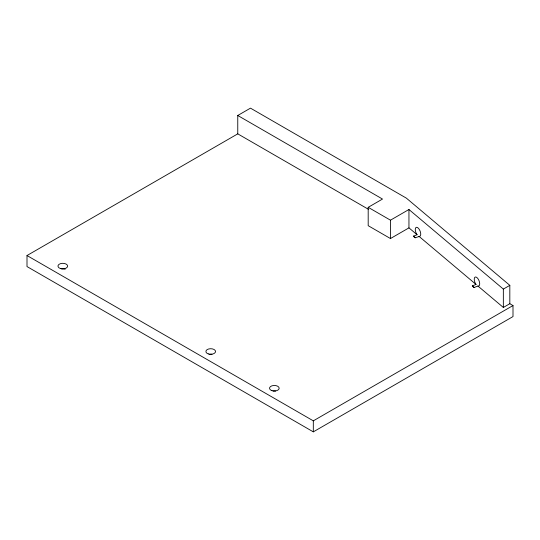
<?xml version="1.0" encoding="UTF-8"?>
<svg xmlns="http://www.w3.org/2000/svg" width="540" height="540" viewBox="0 0 540 540"><rect width="100%" height="100%" fill="white"/><g stroke="black" fill="none" stroke-linecap="round" stroke-linejoin="round"><path stroke-width="0.81" d="M509.821 303.716L513 305.552L513 316.575L313.315 431.858L27 266.558L27 255.535L237.762 133.853L237.762 115.486L250.486 108.142L406.37 198.14L509.821 285.35L509.821 303.716L503.348 307.456L477.913 286.018L474.201 287.483L473.263 286.963L472.318 285.896L476.03 284.425L475.605 283.817A4.84 2.234 68.4 0 1 474.883 277.243A4.84 2.234 68.4 0 1 479.068 280.773A4.84 2.234 68.4 0 1 478.339 286.119L477.913 286.018M368.192 207.32L390.467 220.178L408.949 209.507L408.949 227.873L390.467 238.545L368.192 225.686L368.192 207.32L382.509 199.058L237.762 115.486M503.348 307.456L503.348 289.089L509.821 285.35M27 255.535L313.315 420.842L513 305.552M413.357 236.189L417.069 234.718L416.644 234.11A4.84 2.234 68.4 0 1 415.921 227.536A4.84 2.234 68.4 0 1 420.107 231.066A4.84 2.234 68.4 0 1 419.377 236.412L415.246 237.776L413.357 236.189L415.246 237.776M237.762 133.853L368.692 209.446M408.949 209.507L503.348 289.089M408.949 227.873L417.069 234.718M418.952 236.311L476.03 284.425M472.318 285.896L474.201 287.483M390.467 220.178L390.467 238.545M313.315 420.842L313.315 431.858M61.54 268.913A4.84 2.794 0 0 1 65.205 269.19M273.091 391.055A4.84 2.794 0 0 1 275.596 391.055M209.466 354.314A4.84 2.794 0 0 1 211.97 354.314M60.372 268.515A4.84 2.794 0 0 0 67.628 266.099A4.84 2.794 0 0 0 60.372 263.682A4.84 2.794 0 0 0 60.372 268.515M271.931 390.656A4.84 2.794 0 0 0 279.18 388.24A4.84 2.794 0 0 0 271.931 385.823A4.84 2.794 0 0 0 271.931 390.656M208.305 353.923A4.84 2.794 0 0 0 215.554 351.506A4.84 2.794 0 0 0 208.305 349.083A4.84 2.794 0 0 0 208.305 353.923"/></g></svg>
